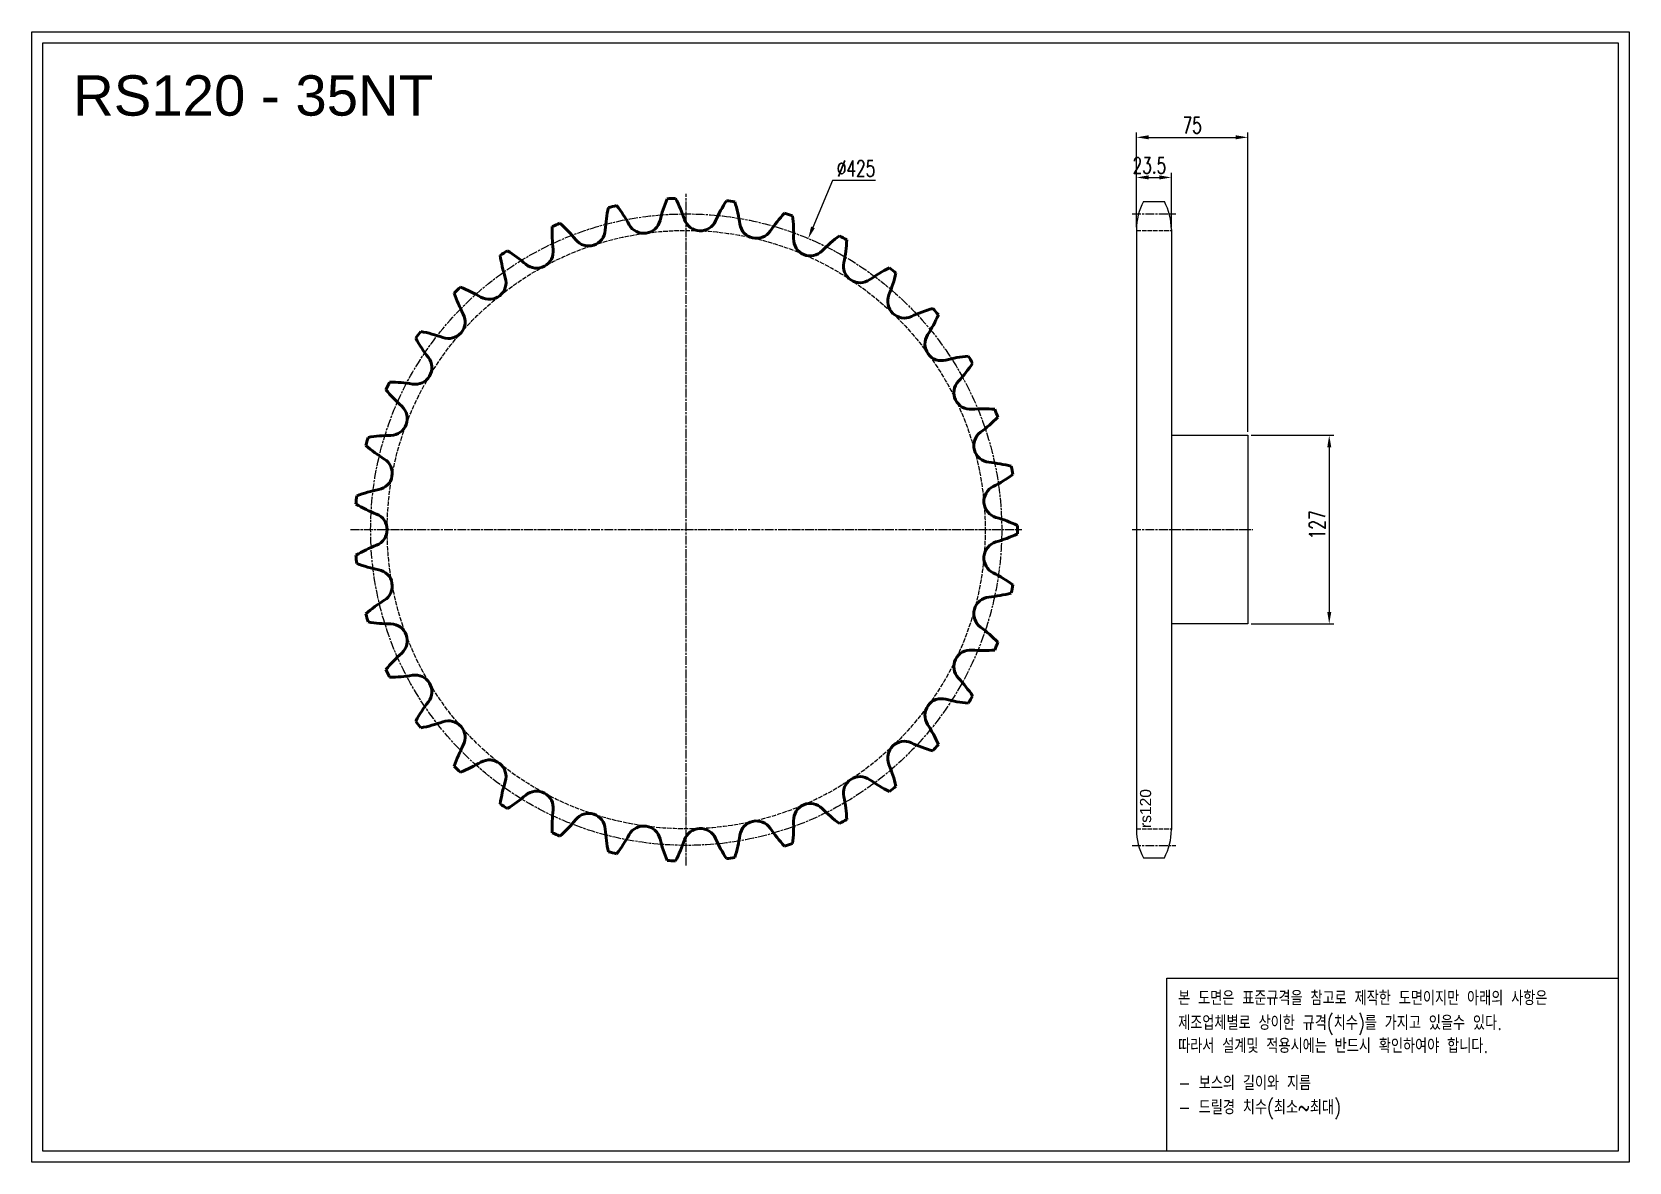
# Model space of a CAD drawing. Header units: millimetres. Extents: x -61741 to -60665, y 40980 to 41740.
import ezdxf

# ---------------------------------------------------------------- set-up
doc = ezdxf.new("R2010")
doc.units = ezdxf.units.MM
for name, pattern in [('AM_ISO02W050', [7.5, 6, -1.5]), ('AM_ISO02W050x2', [3.75, 3, -0.75]), ('AM_ISO08W050', [18, 12, -1.5, 3, -1.5]), ('AM_ISO08W050x2', [9, 6, -0.75, 1.5, -0.75])]:
    doc.linetypes.add(name, pattern=pattern)
for name, color, linetype, lineweight in [('AM_0N', 7, 'Continuous', 50), ('AM_3N', 6, 'AM_ISO02W050', 25), ('AM_7', 4, 'AM_ISO08W050', 25), ('AM_7N', 4, 'AM_ISO08W050', 25)]:
    doc.layers.add(name, color=color, linetype=linetype, lineweight=lineweight)
doc.layers.add('S-DIM', color=7, linetype='Continuous')
doc.styles.add('HAN', font='ROMANS.shx', dxfattribs={"width": 0.7, "bigfont": 'whgtxt.shx'})
doc.styles.add('HSG', font='SIMPLEX.shx', dxfattribs={"width": 0.7, "bigfont": 'HSG.shx'})
doc.styles.get("Standard").update_dxf_attribs({"font": 'arial.ttf'})
doc.dimstyles.new('APP23', dxfattribs={"dimscale": 4.5, "dimtxt": 2.4, "dimasz": 1.8, "dimexe": 0.7, "dimexo": 0.5, "dimgap": 0.6, "dimtad": 1, "dimtoh": 1, "dimdec": 1, "dimrnd": 0.01, "dimzin": 9, "dimdsep": 46, "dimtxsty": 'HSG', "dimcen": 0, "dimclrd": 1, "dimclre": 1, "dimclrt": 256, "dimazin": 2, "dimtp": 1, "dimtm": 1, "dimtfac": 0.5, "dimtdec": 1, "dimtix": 1, "dimtofl": 0, "dimtmove": 0, "dimatfit": 3, "dimfxl": 0, "dimtvp": 1, "dimtolj": 2, "dimlwd": -1, "dimlwe": -1, "dimarcsym": 0})

# ---------------------------------------------------------------- blocks, each defined once
blk = doc.blocks.new('*D1')
at = {"layer": 'Defpoints', "color": 0, "transparency": 16777216}
for p in [(-60922.1, 41468.9), (-60922.1, 41341.9), (-60867.3, 41341.9)]:
    blk.add_point(p, dxfattribs=at)
at = {"layer": 'S-DIM', "color": 1, "transparency": 16777216}
for p, q in [((-60919.9, 41468.9), (-60864.1, 41468.9)), ((-60867.3, 41460.8), (-60867.3, 41350)), ((-60919.9, 41341.9), (-60864.1, 41341.9))]:
    blk.add_line(p, q, dxfattribs=at)
for points in [[(-60868.6, 41460.8), (-60865.9, 41460.8), (-60867.3, 41468.9)], [(-60868.6, 41350), (-60865.9, 41350), (-60867.3, 41341.9)]]:
    blk.add_solid(points, dxfattribs=at)
at = {"layer": 'S-DIM', "transparency": 16777216, "insert": (-60875.4, 41408.6), "char_height": 10.8, "attachment_point": 5, "rotation": 90, "style": 'HSG'}
blk.add_mtext('\\A2;127', dxfattribs=at)
blk = doc.blocks.new('*D2')
at = {"layer": 'Defpoints', "color": 0, "transparency": 16777216}
for p in [(-60973.6, 41642.4), (-60997.1, 41606.8), (-60973.6, 41606.8)]:
    blk.add_point(p, dxfattribs=at)
at = {"layer": 'S-DIM', "color": 1, "transparency": 16777216}
for p, q in [((-60997.1, 41609), (-60997.1, 41645.6)), ((-60973.6, 41609), (-60973.6, 41645.6)), ((-60989, 41642.4), (-60981.7, 41642.4))]:
    blk.add_line(p, q, dxfattribs=at)
for points in [[(-60989, 41643.8), (-60989, 41641.1), (-60997.1, 41642.4)], [(-60981.7, 41643.8), (-60981.7, 41641.1), (-60973.6, 41642.4)]]:
    blk.add_solid(points, dxfattribs=at)
at = {"layer": 'S-DIM', "transparency": 16777216, "insert": (-60988.4, 41650.5), "char_height": 10.8, "attachment_point": 5, "style": 'HSG'}
blk.add_mtext('\\A2;23.5', dxfattribs=at)
blk = doc.blocks.new('*D3')
at = {"layer": 'Defpoints', "color": 0, "transparency": 16777216}
for p in [(-60922.1, 41669.4), (-60997.1, 41606.8), (-60922.1, 41468.9)]:
    blk.add_point(p, dxfattribs=at)
at = {"layer": 'S-DIM', "color": 1, "transparency": 16777216}
for p, q in [((-60997.1, 41609), (-60997.1, 41672.6)), ((-60989, 41669.4), (-60930.2, 41669.4)), ((-60922.1, 41471.2), (-60922.1, 41672.6))]:
    blk.add_line(p, q, dxfattribs=at)
for points in [[(-60989, 41670.8), (-60989, 41668.1), (-60997.1, 41669.4)], [(-60930.2, 41670.8), (-60930.2, 41668.1), (-60922.1, 41669.4)]]:
    blk.add_solid(points, dxfattribs=at)
at = {"layer": 'S-DIM', "transparency": 16777216, "insert": (-60959.6, 41677.5), "char_height": 10.8, "attachment_point": 5, "style": 'HSG'}
blk.add_mtext('\\A2;75', dxfattribs=at)
blk = doc.blocks.new('*D4')
at = {"layer": 'Defpoints', "color": 0, "transparency": 16777216}
for p in [(-61218.2, 41601.3), (-61382.6, 41209.4)]:
    blk.add_point(p, dxfattribs=at)
at = {"layer": 'S-DIM', "color": 1, "transparency": 16777216}
for p, q in [((-61201.8, 41640.4), (-61215.1, 41608.8)), ((-61172.9, 41640.4), (-61201.8, 41640.4))]:
    blk.add_line(p, q, dxfattribs=at)
blk.add_solid([(-61216.3, 41609.3), (-61213.8, 41608.3), (-61218.2, 41601.3)], dxfattribs=at)
at = {"layer": 'S-DIM', "transparency": 16777216, "insert": (-61186, 41648.5), "char_height": 10.8, "attachment_point": 5, "style": 'HSG'}
blk.add_mtext('\\A2;∅425', dxfattribs=at)
blk = doc.blocks.new('notice1')
at = {"color": 4}
blk.add_lwpolyline([(-22142.12, 1735.9), (-22053.8, 1735.9), (-22053.8, 1702.07), (-22142.12, 1702.07)], close=True, dxfattribs=at)
at = {"color": 4, "style": 'HAN', "width": 0.8}
for s, p in [('본 도면은 표준규격을 참고로 제작한 도면이지만 아래의 사항은', (-22139.9, 1730.62)), ('제조업체별로 상이한 규격(치수)를 가지고 있을수 있다.', (-22139.9, 1725.78)), ('따라서 설계및 적용시에는 반드시 확인하여야 합니다.', (-22139.9, 1721.28)), ('- 보스의 길이와 지름', (-22139.9, 1714.03)), ('- 드릴경 치수(최소~최대)', (-22139.9, 1709.27))]:
    blk.add_text(s, height=2.7949, dxfattribs=at).set_placement(p)

msp = doc.modelspace()

# ---------------------------------------------------------------- linework, layer by layer
for p, q in [((-60992.37, 41626.28), (-60978.34, 41626.28)), ((-60997.11, 41607.28), (-60997.11, 41203.42)), ((-60973.61, 41607.28), (-60973.61, 41203.42)), ((-60973.61, 41468.9), (-60922.11, 41468.9)), ((-60922.11, 41468.9), (-60922.11, 41341.9)), ((-60922.11, 41341.9), (-60973.61, 41341.9)), ((-60992.37, 41184.42), (-60978.34, 41184.42))]:
    msp.add_line(p, q)
for points in [[(-61741.09, 41740.34), (-60665.33, 41740.34), (-60665.33, 40979.7), (-61741.09, 40979.7)], [(-61733.85, 41733.1), (-60672.58, 41733.1), (-60672.58, 40986.95), (-61733.85, 40986.95)]]:
    msp.add_lwpolyline(points, close=True)
for centre, start, end in [((-60956.61, 41607.28), 152.02179, 180), ((-61014.11, 41607.28), 0, 27.97821), ((-60956.61, 41203.42), 180, 207.97821), ((-61014.11, 41203.42), 332.02179, 0)]:
    msp.add_arc(centre, 40.5, start, end)
at = {"layer": 'AM_0N'}
for centre, radius, start, end in [((-61256.38, 41601.27), 98.7, 167.75999, 176.71429), ((-61300.42, 41405.35), 223.09, 102.12525, 103.58904), ((-61425.1, 41562.76), 98.7, 29, 37.9543), ((-61222.1, 41590.26), 98.7, 157.47427, 166.42857), ((-61300.42, 41405.35), 223.09, 91.83954, 93.30332), ((-61394.99, 41582.49), 98.7, 18.71429, 27.66858), ((-61190.34, 41573.3), 98.7, 147.18856, 156.14286), ((-61300.42, 41405.35), 223.09, 81.55382, 83.01761), ((-61361.84, 41596.53), 98.7, 8.42857, 17.38287), ((-61300.42, 41405.35), 223.09, 112.41096, 113.87475), ((-61451.21, 41537.97), 98.7, 39.28571, 48.24001), ((-61328.96, 41616.05), 11.23, 209, 346.42857), ((-61290.88, 41617.76), 11.23, 198.71429, 336.14286), ((-61253.1, 41612.65), 11.23, 188.42857, 325.85714), ((-61162.12, 41550.95), 98.7, 136.90285, 145.85714), ((-61300.42, 41405.35), 223.09, 71.26811, 72.73189), ((-61326.72, 41604.43), 98.7, 358.14286, 7.09715), ((-61292.07, 41605.99), 98.7, 178.0457, 187), ((-61366.12, 41607.57), 11.23, 219.28571, 356.71429), ((-61216.85, 41600.87), 11.23, 178.14286, 315.57143), ((-61138.35, 41523.92), 98.7, 126.61713, 135.57143), ((-61300.42, 41405.35), 223.09, 60.98239, 62.44618), ((-61290.75, 41605.93), 98.7, 347.85714, 356.81144), ((-61300.42, 41405.35), 223.09, 122.69668, 124.16046), ((-61328.03, 41604.25), 98.7, 188.33142, 197.28571), ((-61472.46, 41508.91), 98.7, 49.57143, 58.52573), ((-61401.18, 41592.59), 11.23, 229.57143, 7), ((-61183.28, 41582.8), 11.23, 167.85714, 305.28571), ((-61119.78, 41493.07), 98.7, 116.33142, 125.28571), ((-61300.42, 41405.35), 223.09, 50.69668, 52.16046), ((-61300.42, 41405.35), 223.09, 132.98239, 134.44618), ((-61488.19, 41476.53), 98.7, 59.85714, 68.81144), ((-61432.99, 41571.59), 11.23, 239.85714, 17.28571), ((-61255.09, 41600.98), 98.7, 337.57143, 346.52573), ((-61363.1, 41596.13), 98.7, 198.61713, 207.57143), ((-61153.48, 41559.04), 11.23, 157.57143, 295), ((-61460.54, 41545.25), 11.23, 250.14286, 27.57143), ((-61107.02, 41459.41), 98.7, 106.0457, 115), ((-61220.89, 41589.74), 98.7, 327.28571, 336.24001), ((-61300.42, 41405.35), 223.09, 40.41096, 41.87475), ((-61300.42, 41405.35), 223.09, 143.26811, 144.73189), ((-61497.88, 41441.85), 98.7, 70.14286, 79.09715), ((-61128.4, 41530.33), 11.23, 147.28571, 284.71429), ((-61396.16, 41581.87), 98.7, 208.90285, 217.85714), ((-61482.95, 41514.41), 11.23, 260.42857, 37.85714), ((-61100.48, 41424.01), 98.7, 95.75999, 104.71429), ((-61189.24, 41572.58), 98.7, 317, 325.9543), ((-61300.42, 41405.35), 223.09, 30.12525, 31.58904), ((-61300.42, 41405.35), 223.09, 153.55382, 155.01761), ((-61501.23, 41406.01), 98.7, 80.42857, 89.38287), ((-61108.85, 41497.6), 11.23, 137, 274.42857), ((-61426.14, 41561.94), 98.7, 219.18856, 228.14286), ((-61499.49, 41480.06), 11.23, 270.71429, 48.14286), ((-61100.36, 41388.01), 98.7, 85.47427, 94.42857), ((-61300.42, 41405.35), 223.09, 19.83954, 21.30332), ((-61095.45, 41461.92), 11.23, 126.71429, 264.14286), ((-61161.17, 41550.04), 98.7, 306.71429, 315.66858), ((-61300.42, 41405.35), 223.09, 163.83954, 165.30332), ((-61452.08, 41536.97), 98.7, 229.47427, 238.42857), ((-61498.12, 41370.14), 98.7, 90.71429, 99.66858), ((-61509.63, 41443.31), 11.23, 281, 58.42857), ((-61106.67, 41352.56), 98.7, 75.18856, 84.14286), ((-61137.57, 41522.85), 98.7, 296.42857, 305.38287), ((-61300.42, 41405.35), 223.09, 9.55382, 11.01761), ((-61300.42, 41405.35), 223.09, 174.12525, 175.58904), ((-61488.66, 41335.41), 98.7, 101, 109.9543), ((-61088.64, 41424.41), 11.23, 116.42857, 253.85714), ((-61473.14, 41507.78), 98.7, 239.75999, 248.71429), ((-61513.05, 41405.35), 11.23, 291.28571, 68.71429), ((-61119.21, 41318.82), 98.7, 64.90285, 73.85714), ((-61300.42, 41405.35), 223.09, 359.26811, 0.73189), ((-61088.64, 41386.29), 11.23, 106.14286, 243.57143), ((-61119.21, 41491.88), 98.7, 286.14286, 295.09715), ((-61473.14, 41302.92), 98.7, 111.28571, 120.24001), ((-61300.42, 41405.35), 223.09, 184.41096, 185.87475), ((-61488.66, 41475.29), 98.7, 250.0457, 259), ((-61509.63, 41367.38), 11.23, 301.57143, 79), ((-61137.57, 41287.85), 98.7, 54.61713, 63.57143), ((-61300.42, 41405.35), 223.09, 348.98239, 350.44618), ((-61452.08, 41273.73), 98.7, 121.57143, 130.52573), ((-61095.45, 41348.78), 11.23, 95.85714, 233.28571), ((-61106.67, 41458.13), 98.7, 275.85714, 284.81144), ((-61300.42, 41405.35), 223.09, 194.69668, 196.16046), ((-61498.12, 41440.55), 98.7, 260.33142, 269.28571), ((-61499.49, 41330.64), 11.23, 311.85714, 89.28571), ((-61161.17, 41260.66), 98.7, 44.33142, 53.28571), ((-61426.14, 41248.76), 98.7, 131.85714, 140.81144), ((-61108.85, 41313.09), 11.23, 85.57143, 223), ((-61100.36, 41422.69), 98.7, 265.57143, 274.52573), ((-61300.42, 41405.35), 223.09, 338.69668, 340.16046), ((-61300.42, 41405.35), 223.09, 204.98239, 206.44618), ((-61501.23, 41404.69), 98.7, 270.61713, 279.57143), ((-61482.95, 41296.29), 11.23, 322.14286, 99.57143), ((-61189.24, 41238.12), 98.7, 34.0457, 43), ((-61396.16, 41228.83), 98.7, 142.14286, 151.09715), ((-61128.4, 41280.37), 11.23, 75.28571, 212.71429), ((-61100.48, 41386.69), 98.7, 255.28571, 264.24001), ((-61300.42, 41405.35), 223.09, 328.41096, 329.87475), ((-61300.42, 41405.35), 223.09, 215.26811, 216.73189), ((-61497.88, 41368.84), 98.7, 280.90285, 289.85714), ((-61460.54, 41265.45), 11.23, 332.42857, 109.85714), ((-61220.89, 41220.96), 98.7, 23.75999, 32.71429), ((-61363.1, 41214.57), 98.7, 152.42857, 161.38287), ((-61153.48, 41251.66), 11.23, 65, 202.42857), ((-61107.02, 41351.29), 98.7, 245, 253.9543), ((-61300.42, 41405.35), 223.09, 318.12525, 319.58904), ((-61300.42, 41405.35), 223.09, 225.55382, 227.01761), ((-61488.19, 41334.17), 98.7, 291.18856, 300.14286), ((-61432.99, 41239.11), 11.23, 342.71429, 120.14286), ((-61255.09, 41209.72), 98.7, 13.47427, 22.42857), ((-61328.03, 41206.44), 98.7, 162.71429, 171.66858), ((-61183.28, 41227.89), 11.23, 54.71429, 192.14286), ((-61119.78, 41317.63), 98.7, 234.71429, 243.66858), ((-61472.46, 41301.79), 98.7, 301.47427, 310.42857), ((-61401.18, 41218.11), 11.23, 353, 130.42857), ((-61290.75, 41204.77), 98.7, 3.18856, 12.14286), ((-61300.42, 41405.35), 223.09, 307.83954, 309.30332), ((-61300.42, 41405.35), 223.09, 235.83954, 237.30332), ((-61292.07, 41204.71), 98.7, 173, 181.9543), ((-61366.12, 41203.13), 11.23, 3.28571, 140.71429), ((-61216.85, 41209.83), 11.23, 44.42857, 181.85714), ((-61138.35, 41286.78), 98.7, 224.42857, 233.38287), ((-61451.21, 41272.73), 98.7, 311.75999, 320.71429), ((-61256.38, 41209.43), 98.7, 183.28571, 192.24001), ((-61328.96, 41194.64), 11.23, 13.57143, 151), ((-61290.88, 41192.93), 11.23, 23.85714, 161.28571), ((-61253.1, 41198.05), 11.23, 34.14286, 171.57143), ((-61162.12, 41259.75), 98.7, 214.14286, 223.09715), ((-61326.72, 41206.27), 98.7, 352.90285, 1.85714), ((-61300.42, 41405.35), 223.09, 297.55382, 299.01761), ((-61300.42, 41405.35), 223.09, 246.12525, 247.58904), ((-61425.1, 41247.94), 98.7, 322.0457, 331), ((-61222.1, 41220.44), 98.7, 193.57143, 202.52573), ((-61394.99, 41228.2), 98.7, 332.33142, 341.28571), ((-61190.34, 41237.39), 98.7, 203.85714, 212.81144), ((-61361.84, 41214.16), 98.7, 342.61713, 351.57143), ((-61300.42, 41405.35), 223.09, 287.26811, 288.73189), ((-61300.42, 41405.35), 223.09, 256.41096, 257.87475), ((-61300.42, 41405.35), 223.09, 266.69668, 268.16046), ((-61300.42, 41405.35), 223.09, 276.98239, 278.44618)]:
    msp.add_arc(centre, radius, start, end, dxfattribs=at)
at = {"layer": 'AM_3N', "linetype": 'AM_ISO02W050x2'}
for p, q in [((-60997.11, 41606.75), (-60973.61, 41606.75)), ((-60997.11, 41203.94), (-60973.61, 41203.94))]:
    msp.add_line(p, q, dxfattribs=at)
msp.add_circle((-61300.42, 41405.35), 201.4, dxfattribs=at)
at = {"layer": 'AM_7', "linetype": 'AM_ISO08W050x2'}
for p, q in [((-61000.11, 41617.87), (-60970.61, 41617.87)), ((-61000.11, 41405.4), (-60918.68, 41405.4)), ((-61000.11, 41192.83), (-60970.61, 41192.83))]:
    msp.add_line(p, q, dxfattribs=at)
msp.add_circle((-61300.42, 41405.35), 212.52, dxfattribs=at)
at = {"layer": 'AM_7N', "linetype": 'AM_ISO08W050x2'}
for p, q in [((-61300.42, 41179.26), (-61300.42, 41631.44)), ((-61526.51, 41405.35), (-61074.33, 41405.35))]:
    msp.add_line(p, q, dxfattribs=at)

# ---------------------------------------------------------------- block references
at = {"xscale": 3.443293421567999, "yscale": 3.443293421567999, "zscale": 3.443293421567999}
msp.add_blockref('notice1', (15265.12, 35126.23), dxfattribs=at)

# ---------------------------------------------------------------- texts
msp.add_text('RS120 - 35NT', height=27.1656).set_placement((-61713.39, 41684.01))
msp.add_text('rs120', height=7.5, rotation=90).set_placement((-60987.26, 41204.52))

# ---------------------------------------------------------------- dimensions: what is measured, and where the dimension line sits
at = {"layer": 'S-DIM'}
dim = msp.add_linear_dim(base=(-60922.11, 41669.41), p1=(-60997.11, 41606.75), p2=(-60922.11, 41468.9), dimstyle='APP23', dxfattribs=at)
dim.commit()
dim.dimension.update_dxf_attribs({"geometry": '*D3', "text_midpoint": (-60959.61, 41677.51)})
dim = msp.add_diameter_dim_2p(p1=(-61382.62, 41209.37), p2=(-61218.21, 41601.32), dimstyle='APP23', dxfattribs=at)
dim.commit()
dim.dimension.update_dxf_attribs({"geometry": '*D4', "text_midpoint": (-61185.99, 41640.37), "dimtype": 131})
dim = msp.add_linear_dim(base=(-60973.61, 41642.41), p1=(-60997.11, 41606.75), p2=(-60973.61, 41606.75), dimstyle='APP23', dxfattribs=at)
dim.commit()
dim.dimension.update_dxf_attribs({"geometry": '*D2', "text_midpoint": (-60988.4, 41642.41), "dimtype": 128})
dim = msp.add_linear_dim(base=(-60867.25, 41341.9), p1=(-60922.11, 41468.9), p2=(-60922.11, 41341.9), angle=90, dimstyle='APP23', dxfattribs=at)
dim.commit()
dim.dimension.update_dxf_attribs({"geometry": '*D1', "text_midpoint": (-60867.25, 41408.63), "dimtype": 128})

doc.saveas('drawing.dxf')
